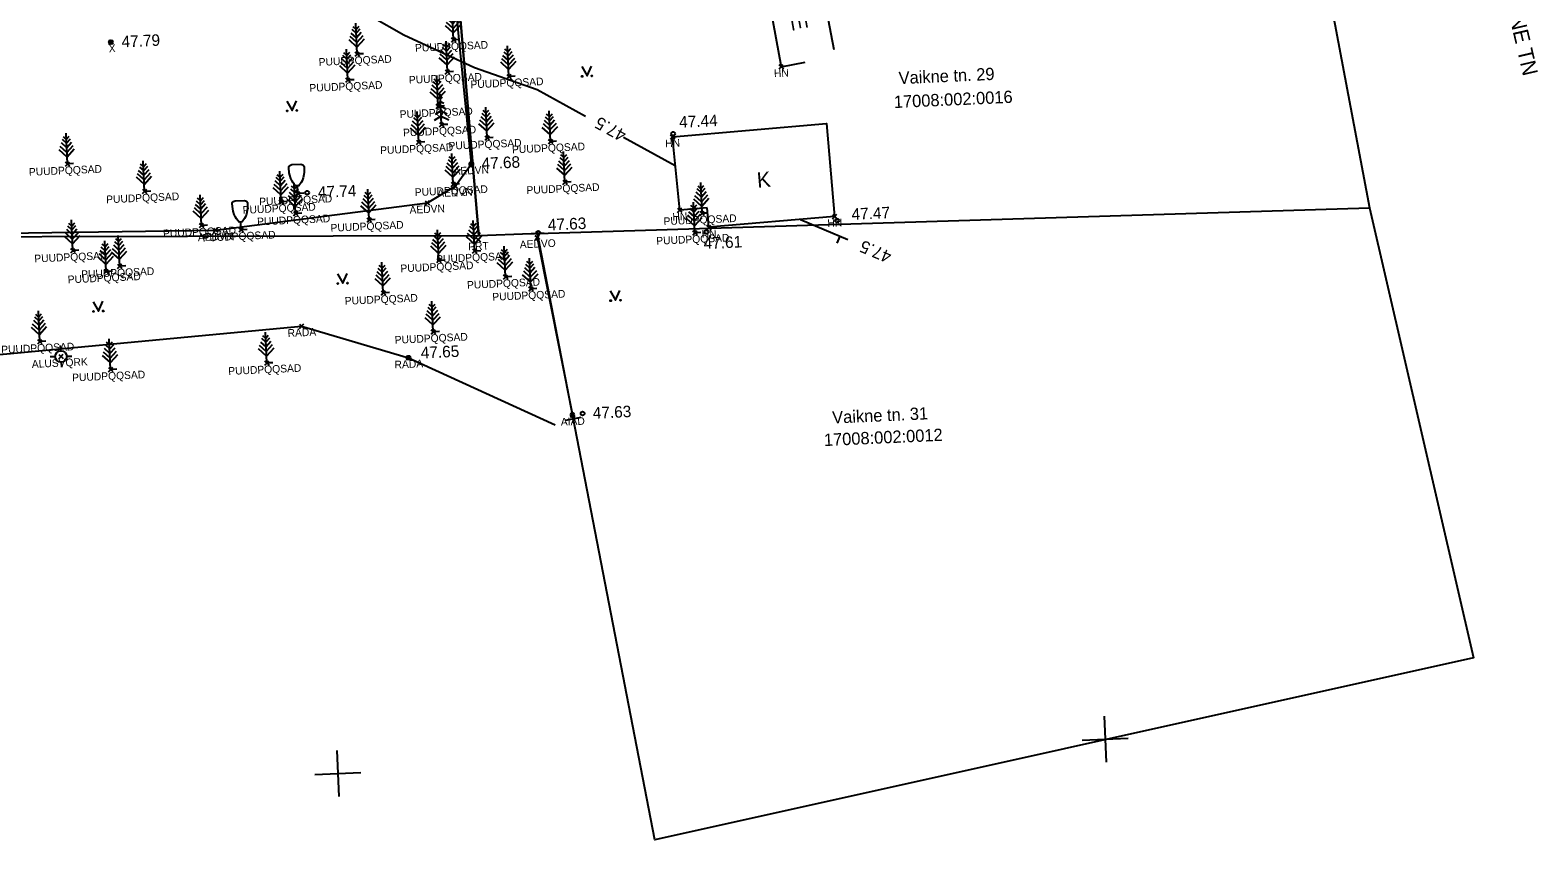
# Model space of a CAD drawing. Extents: x 642239 to 642427, y 6455849 to 6456008.
# Drawn here: x 642327 to 642425.1, y 6455850.2 to 6455902.9 of the extents above; entities that cross this region are included whole.
import ezdxf

# ---------------------------------------------------------------- set-up
doc = ezdxf.new("R2010")
doc.units = 0
for name, color, linetype in [('Level 1', 7, 'Continuous'), ('Level 14', 7, 'Continuous'), ('Level 15', 7, 'Continuous'), ('Level 16', 7, 'Continuous'), ('Level 17', 7, 'Continuous'), ('Level 18', 7, 'Continuous'), ('Level 19', 7, 'Continuous'), ('Level 2', 7, 'Continuous'), ('Level 20', 7, 'Continuous'), ('Level 21', 7, 'Continuous'), ('Level 22', 7, 'Continuous'), ('Level 23', 7, 'Continuous'), ('Level 27', 7, 'Continuous'), ('Level 28', 7, 'Continuous'), ('Level 7', 7, 'Continuous')]:
    doc.layers.add(name, color=color, linetype=linetype)

# ---------------------------------------------------------------- blocks, each defined once
blk = doc.blocks.new('KP')
at = {"layer": 'Level 1'}
for points in [[(-0.2, 37.5), (-0.2, 70.2)], [(-37.5, -0.1), (-69.7, -0.1)], [(0.1, -37.5), (0.1, -70.5)], [(37.5, -0.4), (70.5, -0.4)]]:
    blk.add_lwpolyline(points, dxfattribs=at)
blk.add_circle((0, 0), 37.5, dxfattribs=at)
blk = doc.blocks.new('BM')
at = {"layer": 'Level 1'}
for points in [[(40, 0), (0, 0), (0, 200)], [(41.1, 116.1), (0, 75), (-41.1, 116.1)], [(33, 138), (0, 105), (-33, 138)], [(24.9, 159.9), (0, 135), (-24.9, 159.9)], [(18.1, 178.1), (0, 160), (-18.1, 178.1)], [(49.2, 94.2), (0, 45), (-49.2, 94.2)]]:
    blk.add_lwpolyline(points, dxfattribs=at)
blk = doc.blocks.new('BK')
at = {"layer": 'Level 1'}
blk.add_lwpolyline([(30, 190), (42.8, 185), (46.8, 181.3), (49.8, 174.2), (50, 170), (48.5, 138.1), (46.1, 122.5), (40, 100), (32.3, 82.5), (25.8, 71.3), (10, 50), (-10, 50), (-25.8, 71.3), (-32.3, 82.5), (-40, 100), (-46.1, 122.5), (-48.5, 138.1), (-50, 170), (-49.8, 174.2), (-46.8, 181.3), (-42.8, 185), (-30, 190), (30, 190)], close=True, dxfattribs=at)
blk.add_lwpolyline([(40, 0), (0, 0), (0, 50)], dxfattribs=at)
blk = doc.blocks.new('PMV')
at = {"layer": 'Level 1'}
for start, end in [(0, 180), (180, 0)]:
    blk.add_arc((0, 0), 12.5, start, end, dxfattribs=at)
blk = doc.blocks.new('BD')
at = {"layer": 'Level 1'}
for p, q in [((0, 0), (0, 200)), ((0, 120), (-29.8, 103.4)), ((0, 150), (-21.2, 138.2)), ((0, 180), (-12.6, 173)), ((0, 180), (12.6, 173)), ((0, 150), (21.2, 138.2)), ((0, 120), (29.8, 103.4)), ((0, 55), (-47.5, 28.6)), ((0, 90), (-38.4, 68.7)), ((0, 90), (38.4, 68.7)), ((0, 55), (47.5, 28.6)), ((40, 0), (0, 0))]:
    blk.add_line(p, q, dxfattribs=at)
blk = doc.blocks.new('SC65816')
at = {"layer": 'Level 1'}
for p, q in [((-14, -14), (14, 14)), ((-14, 14), (14, -14))]:
    blk.add_line(p, q, dxfattribs=at)
blk = doc.blocks.new('RIST')
at = {"layer": 'Level 1'}
for points in [[(0, 150), (0, -150)], [(-150, 0), (150, 0)]]:
    blk.add_lwpolyline(points, dxfattribs=at)
blk = doc.blocks.new('TILA')
at = {"layer": 'Level 1'}
blk.add_lwpolyline([(0, 0), (50, 0)], dxfattribs=at)
blk = doc.blocks.new('KMURU')
at = {"layer": 'Level 1'}
for points in [[(-31.8, 62.8), (0, 0), (31.8, 62.8)], [(0, 0), (0, 0)]]:
    blk.add_lwpolyline(points, dxfattribs=at)
for centre in [(-31.8, -0.8), (31.8, -0.8)]:
    blk.add_circle(centre, 3.45, dxfattribs=at)

msp = doc.modelspace()

# ---------------------------------------------------------------- linework, layer by layer
at = {"layer": 'Level 14'}
for points in [[(642299.421, 6455889.334), (642339.075, 6455889.886), (642352.849, 6455891.67), (642354.653, 6455892.753), (642355.714, 6455894.193), (642354.262, 6455908.869), (642354.262, 6455908.869), (642352.435, 6455927.115), (642352.435, 6455927.115), (642351.122, 6455939.985), (642346.668, 6455939.485)], [(642359.99, 6455889.416), (642362.291, 6455877.864)], [(642361.856, 6455877.526), (642362.849, 6455877.724)]]:
    msp.add_lwpolyline(points, dxfattribs=at)
at = {"layer": 'Level 15'}
msp.add_lwpolyline([(642295.026, 6455888.424), (642300.254, 6455885.222), (642304.937, 6455883.514), (642318.77, 6455881.217), (642344.667, 6455883.646), (642351.625, 6455881.59), (642361.165, 6455877.222)], dxfattribs=at)
at = {"layer": 'Level 17'}
for points in [[(642354.914, 6455904.591), (642356.199, 6455889.512), (642299.323, 6455889.387), (642278.799, 6455932.187)], [(642409.489, 6455916.06), (642414.159, 6455891.347)], [(642359.604, 6455889.646), (642356.199, 6455889.512), (642354.826, 6455905.625), (642354.826, 6455905.625)]]:
    msp.add_lwpolyline(points, dxfattribs=at)
msp.add_lwpolyline([(642414.159, 6455891.347), (642420.925, 6455862.063), (642367.656, 6455850.229), (642360.025, 6455889.663)], close=True, dxfattribs=at)
msp.add_arc((642363.555, 6455789.734), 99.99, 91.78135, 92.26495, dxfattribs=at)
at = {"layer": 'Level 2'}
for points in [[(642395.799, 6455906.277), (642394.667, 6455912.275), (642394.667, 6455912.275), (642383.237, 6455910.117), (642383.237, 6455910.117), (642383.196, 6455910.334), (642382.79, 6455910.263), (642382.832, 6455910.04), (642382.832, 6455910.04), (642378.199, 6455909.166), (642378.199, 6455909.166), (642378.164, 6455909.354), (642377.848, 6455909.3), (642378.157, 6455907.665), (642378.157, 6455907.665), (642374.676, 6455907.023), (642375.874, 6455900.522), (642375.874, 6455900.522), (642377.434, 6455900.81)], [(642378.157, 6455907.665), (642379.294, 6455901.643)]]:
    msp.add_lwpolyline(points, dxfattribs=at)
msp.add_lwpolyline([(642371.061, 6455891.345), (642369.269, 6455891.191), (642368.797, 6455895.963), (642378.833, 6455896.826), (642378.833, 6455896.826), (642379.353, 6455890.777), (642371.171, 6455890.073), (642371.171, 6455890.073), (642371.061, 6455891.345)], close=True, dxfattribs=at)
at = {"layer": 'Level 20'}
for centre in [(642332.251, 6455902.12), (642368.843, 6455896.159), (642355.714, 6455894.193), (642345.025, 6455892.323), (642360.066, 6455889.711), (642371.012, 6455889.773), (642379.516, 6455890.508), (642351.625, 6455881.59), (642362.952, 6455877.965)]:
    msp.add_circle(centre, 0.125, dxfattribs=at)
at = {"layer": 'Level 27'}
for points in [[(642328.279, 6455931.883), (642329.057, 6455931.208), (642331.991, 6455930.653), (642334.023, 6455929.829), (642335.93, 6455928.117), (642337.142, 6455925.164), (642342.737, 6455918.666), (642344.934, 6455914.875), (642346.36, 6455911.507), (642348.248, 6455905.234), (642349.262, 6455903.776), (642351.309, 6455902.593), (642355.916, 6455900.479), (642360.003, 6455899.028), (642363.135, 6455897.308)], [(642365.619, 6455895.944), (642368.982, 6455894.097)], [(642377.129, 6455890.585), (642380.207, 6455889.289)]]:
    msp.add_lwpolyline(points, dxfattribs=at)

# ---------------------------------------------------------------- block references
at = {"layer": 'Level 14', "xscale": 0.009999011356682092, "yscale": 0.00999901135668209, "rotation": 2.564140447406927}
for name, p in [('SC65816', (642355.714, 6455894.193)), ('SC65816', (642354.653, 6455892.753)), ('SC65816', (642352.849, 6455891.67)), ('SC65816', (642339.075, 6455889.885)), ('SC65816', (642359.99, 6455889.416)), ('PMV', (642362.291, 6455877.864))]:
    msp.add_blockref(name, p, dxfattribs=at)
at = {"layer": 'Level 15', "xscale": 0.009999011356682092, "yscale": 0.00999901135668209, "rotation": 2.564140447406927}
for p in [(642344.667, 6455883.646), (642351.625, 6455881.59)]:
    msp.add_blockref('SC65816', p, dxfattribs=at)
at = {"layer": 'Level 17', "xscale": 0.009999011356682092, "yscale": 0.00999901135668209, "rotation": 2.564140447406927}
msp.add_blockref('SC65816', (642356.169, 6455889.261), dxfattribs=at)
at = {"layer": 'Level 18', "xscale": 0.009999011356682092, "yscale": 0.00999901135668209, "rotation": 2.564140447406927}
for p in [(642363.242, 6455899.918), (642344.041, 6455897.669), (642347.34, 6455886.435), (642365.095, 6455885.324), (642331.441, 6455884.624)]:
    msp.add_blockref('KMURU', p, dxfattribs=at)
at = {"layer": 'Level 19', "xscale": 0.009999011356682092, "yscale": 0.00999901135668209, "rotation": 2.564140447406927}
for p in [(642348.284, 6455901.35), (642354.553, 6455902.266), (642347.679, 6455899.66), (642354.152, 6455900.187), (642358.16, 6455899.888), (642353.556, 6455897.95), (642353.775, 6455896.753), (642352.284, 6455895.606), (642356.735, 6455895.895), (642360.863, 6455895.657), (642329.425, 6455894.197), (642354.537, 6455892.878), (642361.806, 6455893.012), (642334.453, 6455892.411), (642343.338, 6455891.727), (642344.411, 6455892.267), (642344.275, 6455890.971), (642349.055, 6455890.558), (642370.726, 6455890.987), (642338.152, 6455890.198), (642340.726, 6455889.916), (642370.253, 6455889.719), (642329.779, 6455888.56), (642353.602, 6455887.921), (642355.929, 6455888.53), (642331.951, 6455887.205), (642332.828, 6455887.543), (642357.936, 6455886.846), (642349.979, 6455885.81), (642359.583, 6455886.072), (642353.231, 6455883.275), (642327.624, 6455882.639), (642329.009, 6455881.674), (642332.24, 6455880.821), (642342.399, 6455881.248), (642362.291, 6455877.864)]:
    msp.add_blockref('SC65816', p, dxfattribs=at)
at = {"layer": 'Level 2', "xscale": 0.009999011356682092, "yscale": 0.00999901135668209, "rotation": 2.564140447406927}
for p in [(642375.874, 6455900.522), (642368.797, 6455895.963), (642369.27, 6455891.191), (642379.353, 6455890.777), (642371.171, 6455890.073)]:
    msp.add_blockref('SC65816', p, dxfattribs=at)
at = {"layer": 'Level 20', "xscale": 0.009999011356682092, "yscale": 0.00999901135668209, "rotation": 2.564140447406927}
msp.add_blockref('SC65816', (642332.251, 6455902.12), dxfattribs=at)
at = {"layer": 'Level 21', "xscale": 0.009999011356682092, "yscale": 0.00999901135668209, "rotation": 2.564140447406927}
msp.add_blockref('KP', (642329.009, 6455881.674), dxfattribs=at)
at = {"layer": 'Level 22', "xscale": 0.009999011356682092, "yscale": 0.00999901135668209, "rotation": 2.564140447406927}
for p in [(642396.96, 6455856.776), (642347.015, 6455854.539)]:
    msp.add_blockref('RIST', p, dxfattribs=at)
at = {"layer": 'Level 27', "xscale": 0.009999011356682094, "yscale": 0.009999011356682092, "rotation": -114.47067460589452}
msp.add_blockref('TILA', (642379.697, 6455889.503), dxfattribs=at)
at = {"layer": 'Level 7', "xscale": 0.009999011356682092, "yscale": 0.00999901135668209, "rotation": 2.564140447406927}
for name, p in [('BM', (642354.553, 6455902.266)), ('BM', (642348.284, 6455901.35)), ('BM', (642347.679, 6455899.66)), ('BM', (642354.152, 6455900.187)), ('BM', (642358.16, 6455899.888)), ('BM', (642353.556, 6455897.95)), ('BD', (642353.775, 6455896.753)), ('BM', (642352.284, 6455895.606)), ('BM', (642356.735, 6455895.895)), ('BM', (642360.863, 6455895.657)), ('BM', (642329.425, 6455894.197)), ('BM', (642354.537, 6455892.878)), ('BM', (642361.806, 6455893.012)), ('BM', (642334.453, 6455892.411)), ('BM', (642343.338, 6455891.727)), ('BK', (642344.411, 6455892.267)), ('BM', (642344.275, 6455890.971)), ('BM', (642370.726, 6455890.987)), ('BM', (642338.152, 6455890.198)), ('BK', (642340.726, 6455889.916)), ('BM', (642349.055, 6455890.558)), ('BM', (642370.253, 6455889.719)), ('BM', (642329.779, 6455888.56)), ('BM', (642353.602, 6455887.921)), ('BM', (642355.929, 6455888.53)), ('BM', (642331.951, 6455887.205)), ('BM', (642332.828, 6455887.543)), ('BM', (642357.936, 6455886.846)), ('BM', (642349.979, 6455885.81)), ('BM', (642359.583, 6455886.072)), ('BM', (642353.231, 6455883.275)), ('BM', (642327.624, 6455882.639)), ('BM', (642332.24, 6455880.821)), ('BM', (642342.399, 6455881.248))]:
    msp.add_blockref(name, p, dxfattribs=at)

# ---------------------------------------------------------------- texts
at = {"layer": 'Level 16'}
for s, height, rotation, p in [('KE', 0.9999, 280.44771, (642376.326, 6455904.567)), ('K', 1, 4.91416, (642374.337, 6455892.642))]:
    msp.add_text(s, height=height, rotation=rotation, dxfattribs=at).set_placement(p)
at = {"layer": 'Level 17'}
for s, p in [('Vaikne tn. 29', (642383.534, 6455899.386)), ('17008:002:0016', (642383.224, 6455897.83)), ('Vaikne tn. 31', (642379.211, 6455877.305)), ('17008:002:0012', (642378.673, 6455875.842))]:
    msp.add_text(s, height=0.79992, rotation=2.56414, dxfattribs=at).set_placement(p)
at = {"layer": 'Level 20'}
for s, p in [('47.79', (642332.964, 6455901.776)), ('47.44', (642369.248, 6455896.549)), ('47.68', (642356.391, 6455893.848)), ('47.74', (642345.737, 6455891.98)), ('47.63', (642360.699, 6455889.86)), ('47.47', (642380.468, 6455890.553)), ('47.61', (642370.841, 6455888.659)), ('47.65', (642352.433, 6455881.54)), ('47.63', (642363.629, 6455877.62))]:
    msp.add_text(s, height=0.7499, rotation=2.56414, dxfattribs=at).set_placement(p)
at = {"layer": 'Level 23'}
for s, p in [('X', (642332.123, 6455901.451)), ('PUUDPQQSAD', (642352.058, 6455901.492)), ('PUUDPQQSAD', (642345.789, 6455900.574)), ('PUUDPQQSAD', (642345.184, 6455898.885)), ('PUUDPQQSAD', (642351.657, 6455899.412)), ('PUUDPQQSAD', (642355.665, 6455899.113)), ('HN', (642375.413, 6455899.838)), ('PUUDPQQSAD', (642351.061, 6455897.175)), ('PUUDPQQSAD', (642351.28, 6455895.979)), ('PUUDPQQSAD', (642354.24, 6455895.12)), ('HN', (642368.336, 6455895.279)), ('PUUDPQQSAD', (642349.789, 6455894.831)), ('PUUDPQQSAD', (642358.368, 6455894.882)), ('PUUDPQQSAD', (642326.93, 6455893.421)), ('AEDVN', (642354.563, 6455893.479)), ('PUUDPQQSAD', (642352.042, 6455892.104)), ('PUUDPQQSAD', (642359.311, 6455892.238)), ('PUUDPQQSAD', (642331.958, 6455891.637)), ('PUUDPQQSAD', (642341.916, 6455891.493)), ('AEDVN', (642353.501, 6455892.039)), ('PUUDPQQSAD', (642340.843, 6455890.952)), ('PUUDPQQSAD', (642341.78, 6455890.196)), ('AEDVN', (642351.698, 6455890.954)), ('PUUDPQQSAD', (642368.231, 6455890.212)), ('HN', (642368.808, 6455890.507)), ('PUUDPQQSAD', (642335.657, 6455889.423)), ('AEDVN', (642337.924, 6455889.171)), ('PUUDPQQSAD', (642338.231, 6455889.141)), ('PUUDPQQSAD', (642346.56, 6455889.784)), ('HN', (642370.709, 6455889.389)), ('HN', (642378.891, 6455890.093)), ('PRT', (642355.517, 6455888.569)), ('AEDVO', (642358.874, 6455888.703)), ('PUUDPQQSAD', (642367.758, 6455888.944)), ('PUUDPQQSAD', (642327.284, 6455887.785)), ('PUUDPQQSAD', (642351.107, 6455887.146)), ('PUUDPQQSAD', (642353.434, 6455887.755)), ('PUUDPQQSAD', (642329.456, 6455886.43)), ('PUUDPQQSAD', (642330.333, 6455886.768)), ('PUUDPQQSAD', (642355.441, 6455886.071)), ('PUUDPQQSAD', (642357.088, 6455885.297)), ('PUUDPQQSAD', (642347.484, 6455885.035)), ('RADA', (642343.766, 6455882.943)), ('PUUDPQQSAD', (642350.736, 6455882.5)), ('PUUDPQQSAD', (642325.129, 6455881.864)), ('ALUSVQRK', (642327.12, 6455880.926)), ('PUUDPQQSAD', (642339.904, 6455880.472)), ('RADA', (642350.723, 6455880.887)), ('PUUDPQQSAD', (642329.745, 6455880.046)), ('AIAD', (642361.544, 6455877.168))]:
    msp.add_text(s, height=0.5, rotation=2.56414, dxfattribs=at).set_placement(p)
at = {"layer": 'Level 27'}
for rotation, p in [(151.22748, (642365.871, 6455896.302)), (157.15284, (642383.131, 6455888.448))]:
    msp.add_text('47.5', height=0.7999, rotation=rotation, dxfattribs=at).set_placement(p)
at = {"layer": 'Level 28'}
msp.add_text('VAIKNE TN', height=0.9999, rotation=283.10703, dxfattribs=at).set_placement((642422.564, 6455906.731))

doc.saveas('drawing.dxf')
